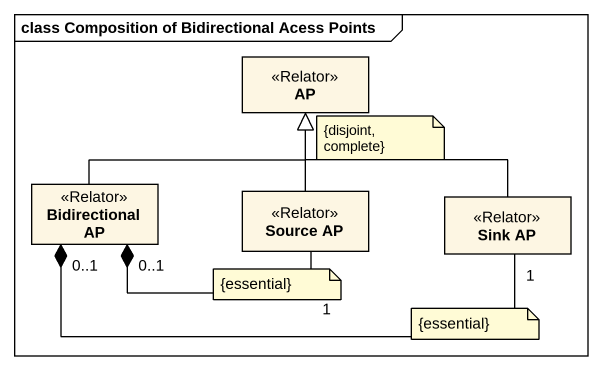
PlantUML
@startuml
mainframe class Composition of Bidirectional Acess Points
hide circle
hide empty members
class AP <<Relator>>
class "Bidirectional AP" as Bidirectional_AP <<Relator>>
class "Source AP" as Source_AP <<Relator>>
class "Sink AP" as Sink_AP <<Relator>>
Bidirectional_AP -up-|> AP
Bidirectional_AP "0..1" *-right- "1" Source_AP
Bidirectional_AP "0..1" *-right- "1" Sink_AP
Source_AP -up-|> AP
Sink_AP -up-|> AP
note as N1
  {disjoint, complete}
end note
note as N2
  {essential}
end note
note as N3
  {essential}
end note
@enduml
